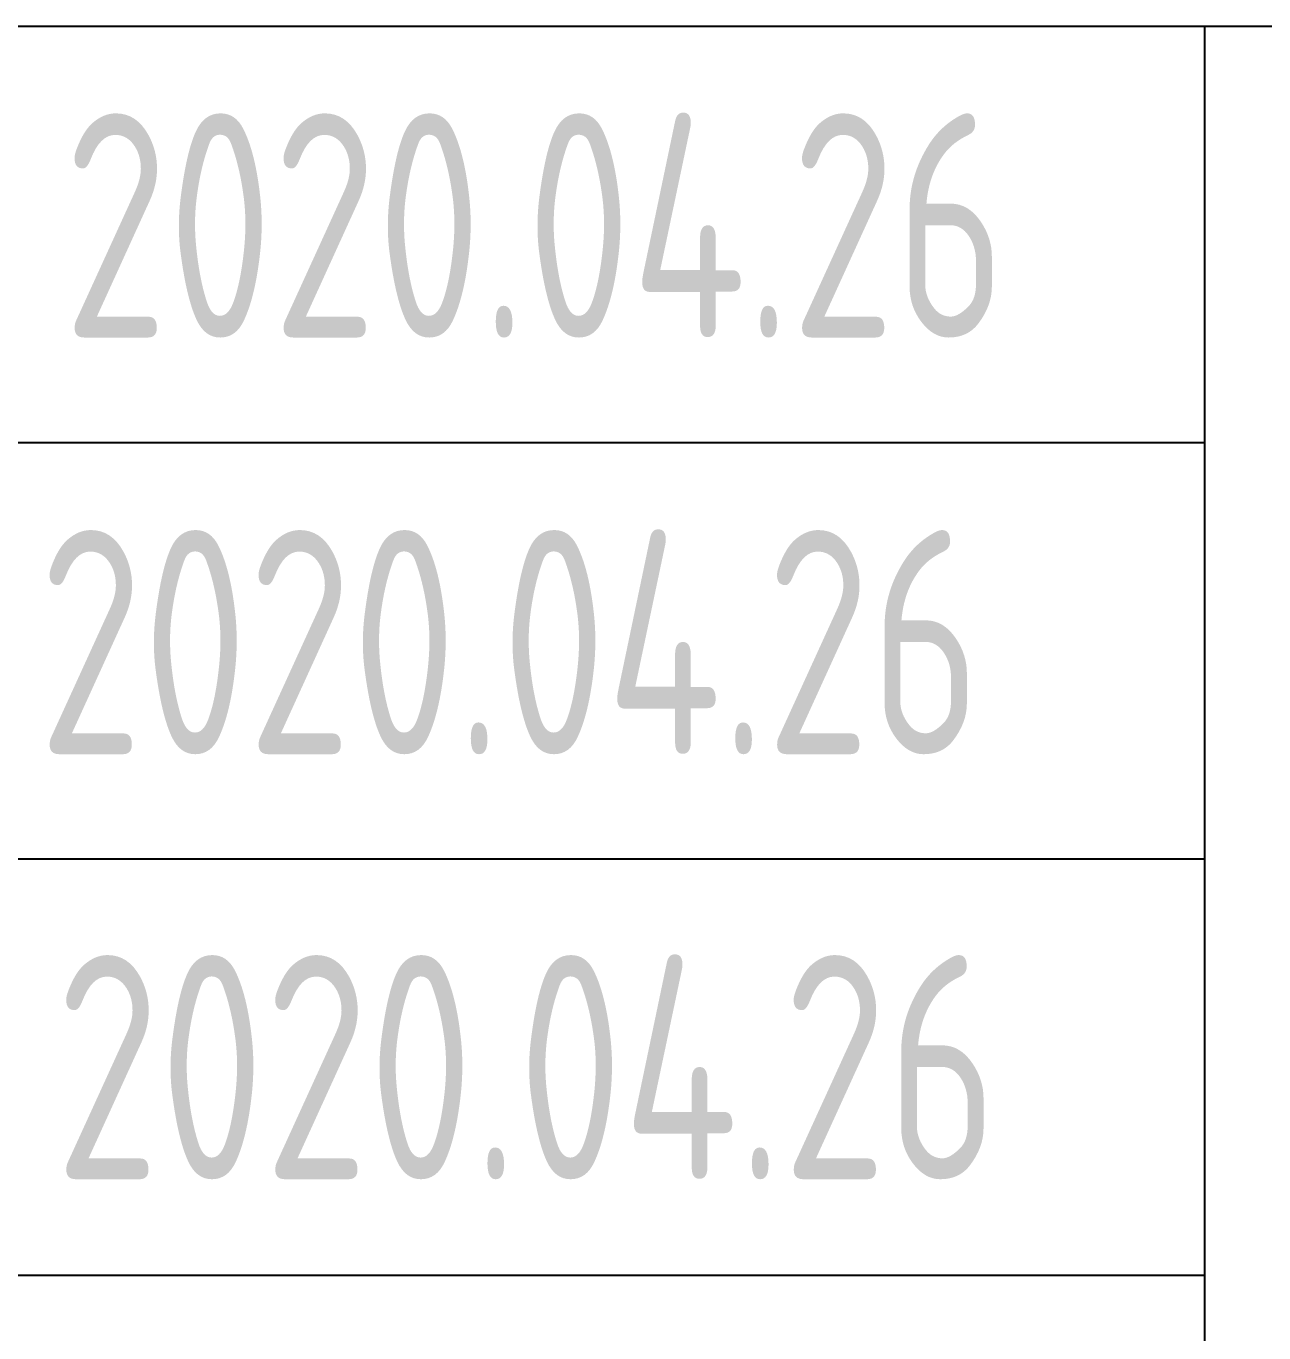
# Model space of a CAD drawing. Extents: x 4981409 to 5298492, y -444687 to -298607.
# Drawn here: x 5268148 to 5270081, y -426844 to -424804 of the extents above; entities that cross this region are included whole.
import ezdxf
from ezdxf.enums import TextEntityAlignment as Align

# ---------------------------------------------------------------- set-up
doc = ezdxf.new("R2010")
doc.units = 0
doc.header["$LTSCALE"] = 1000
doc.header["$MEASUREMENT"] = 0
doc.linetypes.add('2', pattern=[18.5, 12, -3, 0.5, -3])
doc.layers.get('0').update_dxf_attribs({"linetype": 'CONTINUOUS'})
doc.styles.add('sceie', font='sceie.shx', dxfattribs={"width": 0.7, "bigfont": 'sceic.shx'})

# ---------------------------------------------------------------- blocks, each defined once
blk = doc.blocks.new('qm')
at = {"style": 'sceie', "width": 0.8}
for p in [(-941169.6, -984626.3), (-941208.7, -985276.9), (-941182.6, -985940.5), (-941143.6, -986591.1), (-941130.5, -987189.7)]:
    blk.add_attdef('2020.04.26', text='', height=350, dxfattribs=at).set_placement(p, align=Align.MIDDLE)

msp = doc.modelspace()

# ---------------------------------------------------------------- linework, layer by layer
for p, q in [((5264488.7, -424804), (5282488.7, -424804)), ((5269988.7, -428054), (5269988.7, -424804)), ((5264488.7, -425454), (5269988.7, -425454)), ((5264488.7, -426104), (5269988.7, -426104)), ((5264488.7, -426754), (5269988.7, -426754))]:
    msp.add_line(p, q)

# ---------------------------------------------------------------- block references
at = {"color": 4, "linetype": '2'}
ref = msp.add_blockref('qm', (6210112.1, 559511.7), dxfattribs=at)
ref.add_attrib('2020.04.26', '2020.04.26', dxfattribs={"height": 350, "style": 'sceie', "width": 0.8}).set_placement((5268929.5, -426428.8), align=Align.MIDDLE)
ref.add_attrib('2020.04.26', '2020.04.26', dxfattribs={"height": 350, "style": 'sceie', "width": 0.8}).set_placement((5268903.5, -425765.2), align=Align.MIDDLE)
ref.add_attrib('2020.04.26', '2020.04.26', dxfattribs={"height": 350, "style": 'sceie', "width": 0.8}).set_placement((5268942.5, -425114.6), align=Align.MIDDLE)

doc.saveas('drawing.dxf')
